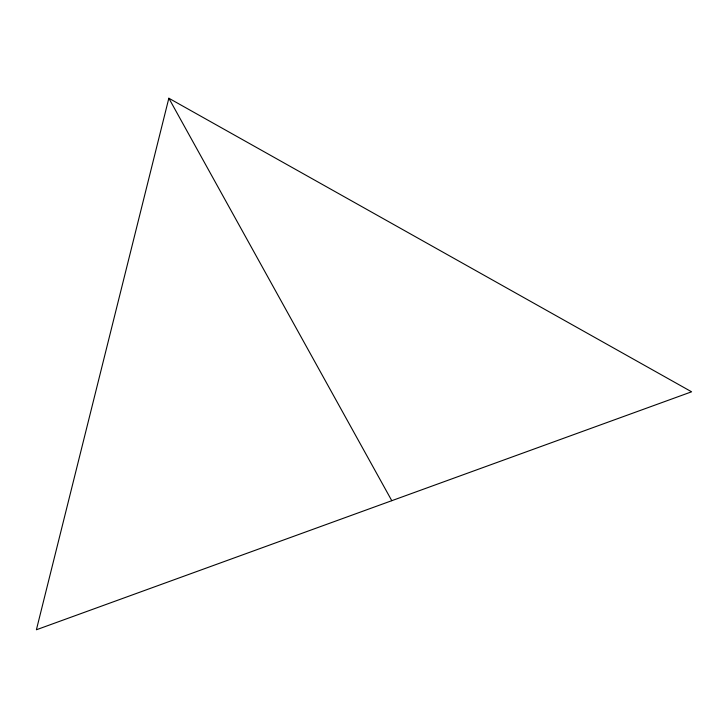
<?xml version="1.0" encoding="UTF-8"?>
<svg xmlns="http://www.w3.org/2000/svg" width="728" height="728" viewBox="0 0 728 728"><rect width="100%" height="100%" fill="white"/><g stroke="black" fill="none" stroke-linecap="round" stroke-linejoin="round"><path stroke-width="1.09" d="M168.841 98.235L36.4 629.765L691.6 391.8L168.841 98.235L391.791 500.691"/></g></svg>
